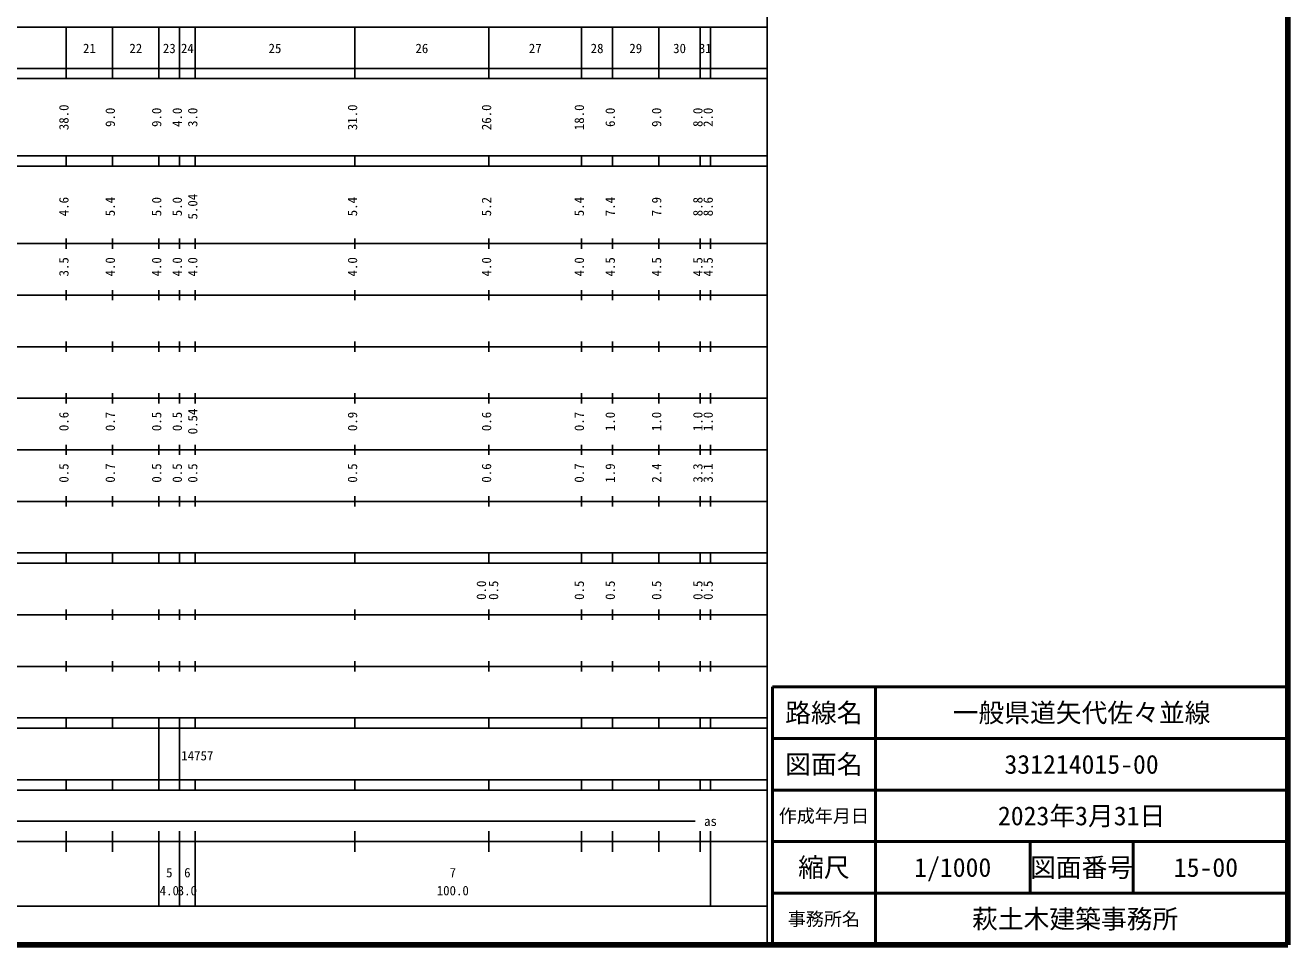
# Model space of a CAD drawing. Units: millimetres on the paper, enlarged 1000 times. Extents: x 40000 to 680000, y 20000 to 380000.
# Drawn here: x 435052 to 680000, y 20000 to 198357 of the extents above; entities that cross this region are included whole.
import ezdxf
from ezdxf.enums import TextEntityAlignment as Align

# ---------------------------------------------------------------- set-up
doc = ezdxf.new("R2010")
doc.units = ezdxf.units.MM
doc.header["$LTSCALE"] = 1000
for name, color, linetype, lineweight in [('M-TTL', 2, 'Continuous', 140), ('M-TTL-BAND', 7, 'Continuous', 25), ('M-TTL-FRAM', 2, 'Continuous', 50), ('M-TTL-LINE', 7, 'Continuous', 50)]:
    doc.layers.add(name, color=color, linetype=linetype, lineweight=lineweight)
doc.layers.add('M-TTL-TXT', color=7, linetype='Continuous')
doc.styles.add('ＭＳ ゴシック', font='')
doc.styles.get('ＭＳ ゴシック').set_extended_font_data('MS Gothic')

msp = doc.modelspace()

# ---------------------------------------------------------------- linework, layer by layer
at = {"layer": 'M-TTL'}
for p, q in [((680000, 20000), (680000, 380000)), ((40000, 20000), (680000, 20000))]:
    msp.add_line(p, q, dxfattribs=at)
at = {"layer": 'M-TTL-BAND'}
for p, q in [((579000, 20000), (579000, 370000)), ((68000, 198000), (579000, 198000)), ((443000, 188000), (443000, 198000)), ((452000, 188000), (452000, 198000)), ((461000, 188000), (461000, 198000)), ((465000, 188000), (465000, 198000)), ((468000, 188000), (468000, 198000)), ((499000, 188000), (499000, 198000)), ((525000, 188000), (525000, 198000)), ((543000, 188000), (543000, 198000)), ((549000, 188000), (549000, 198000)), ((558000, 188000), (558000, 198000)), ((566000, 188000), (566000, 198000)), ((568000, 188000), (568000, 198000)), ((40000, 190000), (579000, 190000)), ((40000, 188000), (579000, 188000)), ((40000, 173000), (579000, 173000)), ((443000, 171000), (443000, 173000)), ((452000, 171000), (452000, 173000)), ((461000, 171000), (461000, 173000)), ((465000, 171000), (465000, 173000)), ((468000, 171000), (468000, 173000)), ((499000, 171000), (499000, 173000)), ((525000, 171000), (525000, 173000)), ((543000, 171000), (543000, 173000)), ((549000, 171000), (549000, 173000)), ((558000, 171000), (558000, 173000)), ((566000, 171000), (566000, 173000)), ((568000, 171000), (568000, 173000)), ((40000, 171000), (579000, 171000)), ((443000, 155000), (443000, 157000)), ((452000, 155000), (452000, 157000)), ((461000, 155000), (461000, 157000)), ((465000, 155000), (465000, 157000)), ((468000, 155000), (468000, 157000)), ((499000, 155000), (499000, 157000)), ((525000, 155000), (525000, 157000)), ((543000, 155000), (543000, 157000)), ((549000, 155000), (549000, 157000)), ((558000, 155000), (558000, 157000)), ((566000, 155000), (566000, 157000)), ((568000, 155000), (568000, 157000)), ((40000, 156000), (579000, 156000)), ((443000, 145000), (443000, 147000)), ((452000, 145000), (452000, 147000)), ((461000, 145000), (461000, 147000)), ((465000, 145000), (465000, 147000)), ((468000, 145000), (468000, 147000)), ((499000, 145000), (499000, 147000)), ((525000, 145000), (525000, 147000)), ((543000, 145000), (543000, 147000)), ((549000, 145000), (549000, 147000)), ((558000, 145000), (558000, 147000)), ((566000, 145000), (566000, 147000)), ((568000, 145000), (568000, 147000)), ((46000, 146000), (579000, 146000)), ((52000, 136000), (579000, 136000)), ((443000, 135000), (443000, 137000)), ((452000, 135000), (452000, 137000)), ((461000, 135000), (461000, 137000)), ((465000, 135000), (465000, 137000)), ((468000, 135000), (468000, 137000)), ((499000, 135000), (499000, 137000)), ((525000, 135000), (525000, 137000)), ((543000, 135000), (543000, 137000)), ((549000, 135000), (549000, 137000)), ((558000, 135000), (558000, 137000)), ((566000, 135000), (566000, 137000)), ((568000, 135000), (568000, 137000)), ((46000, 126000), (579000, 126000)), ((443000, 125000), (443000, 127000)), ((452000, 125000), (452000, 127000)), ((461000, 125000), (461000, 127000)), ((465000, 125000), (465000, 127000)), ((468000, 125000), (468000, 127000)), ((499000, 125000), (499000, 127000)), ((525000, 125000), (525000, 127000)), ((543000, 125000), (543000, 127000)), ((549000, 125000), (549000, 127000)), ((558000, 125000), (558000, 127000)), ((566000, 125000), (566000, 127000)), ((568000, 125000), (568000, 127000)), ((52000, 116000), (579000, 116000)), ((443000, 115000), (443000, 117000)), ((452000, 115000), (452000, 117000)), ((461000, 115000), (461000, 117000)), ((465000, 115000), (465000, 117000)), ((468000, 115000), (468000, 117000)), ((499000, 115000), (499000, 117000)), ((525000, 115000), (525000, 117000)), ((543000, 115000), (543000, 117000)), ((549000, 115000), (549000, 117000)), ((558000, 115000), (558000, 117000)), ((566000, 115000), (566000, 117000)), ((568000, 115000), (568000, 117000)), ((46000, 106000), (579000, 106000)), ((443000, 105000), (443000, 107000)), ((452000, 105000), (452000, 107000)), ((461000, 105000), (461000, 107000)), ((465000, 105000), (465000, 107000)), ((468000, 105000), (468000, 107000)), ((499000, 105000), (499000, 107000)), ((525000, 105000), (525000, 107000)), ((543000, 105000), (543000, 107000)), ((549000, 105000), (549000, 107000)), ((558000, 105000), (558000, 107000)), ((566000, 105000), (566000, 107000)), ((568000, 105000), (568000, 107000)), ((40000, 96000), (579000, 96000)), ((443000, 94000), (443000, 96000)), ((452000, 94000), (452000, 96000)), ((461000, 94000), (461000, 96000)), ((465000, 94000), (465000, 96000)), ((468000, 94000), (468000, 96000)), ((499000, 94000), (499000, 96000)), ((525000, 94000), (525000, 96000)), ((543000, 94000), (543000, 96000)), ((549000, 94000), (549000, 96000)), ((558000, 94000), (558000, 96000)), ((566000, 94000), (566000, 96000)), ((568000, 94000), (568000, 96000)), ((40000, 94000), (579000, 94000)), ((49000, 84000), (579000, 84000)), ((443000, 83000), (443000, 85000)), ((452000, 83000), (452000, 85000)), ((461000, 83000), (461000, 85000)), ((465000, 83000), (465000, 85000)), ((468000, 83000), (468000, 85000)), ((499000, 83000), (499000, 85000)), ((525000, 83000), (525000, 85000)), ((543000, 83000), (543000, 85000)), ((549000, 83000), (549000, 85000)), ((558000, 83000), (558000, 85000)), ((566000, 83000), (566000, 85000)), ((568000, 83000), (568000, 85000)), ((40000, 74000), (579000, 74000)), ((443000, 73000), (443000, 75000)), ((452000, 73000), (452000, 75000)), ((461000, 73000), (461000, 75000)), ((465000, 73000), (465000, 75000)), ((468000, 73000), (468000, 75000)), ((499000, 73000), (499000, 75000)), ((525000, 73000), (525000, 75000)), ((543000, 73000), (543000, 75000)), ((549000, 73000), (549000, 75000)), ((558000, 73000), (558000, 75000)), ((566000, 73000), (566000, 75000)), ((568000, 73000), (568000, 75000)), ((40000, 64000), (579000, 64000)), ((443000, 62000), (443000, 64000)), ((452000, 62000), (452000, 64000)), ((461000, 62000), (461000, 64000)), ((465000, 62000), (465000, 64000)), ((468000, 62000), (468000, 64000)), ((499000, 62000), (499000, 64000)), ((525000, 62000), (525000, 64000)), ((543000, 62000), (543000, 64000)), ((549000, 62000), (549000, 64000)), ((558000, 62000), (558000, 64000)), ((566000, 62000), (566000, 64000)), ((568000, 62000), (568000, 64000)), ((40000, 62000), (579000, 62000)), ((461000, 52000), (461000, 62000)), ((465000, 52000), (465000, 62000)), ((40000, 52000), (579000, 52000)), ((443000, 50000), (443000, 52000)), ((452000, 50000), (452000, 52000)), ((461000, 50000), (461000, 52000)), ((465000, 50000), (465000, 52000)), ((468000, 50000), (468000, 52000)), ((499000, 50000), (499000, 52000)), ((525000, 50000), (525000, 52000)), ((543000, 50000), (543000, 52000)), ((549000, 50000), (549000, 52000)), ((558000, 50000), (558000, 52000)), ((566000, 50000), (566000, 52000)), ((568000, 50000), (568000, 52000)), ((40000, 50000), (579000, 50000)), ((71000, 44000), (565000, 44000)), ((443000, 38000), (443000, 42000)), ((452000, 38000), (452000, 42000)), ((461000, 27500), (461000, 42000)), ((465000, 27500), (465000, 42000)), ((468000, 27500), (468000, 42000)), ((499000, 38000), (499000, 42000)), ((525000, 38000), (525000, 42000)), ((543000, 38000), (543000, 42000)), ((549000, 38000), (549000, 42000)), ((558000, 38000), (558000, 42000)), ((566000, 38000), (566000, 42000)), ((568000, 27500), (568000, 42000)), ((40000, 40000), (579000, 40000)), ((68000, 27500), (579000, 27500))]:
    msp.add_line(p, q, dxfattribs=at)
at = {"layer": 'M-TTL-FRAM'}
for p, q in [((680000, 70000), (580000, 70000)), ((580000, 70000), (580000, 20000))]:
    msp.add_line(p, q, dxfattribs=at)
at = {"layer": 'M-TTL-LINE'}
for p, q in [((600000, 70000), (600000, 20000)), ((680000, 60000), (580000, 60000)), ((680000, 50000), (580000, 50000)), ((680000, 40000), (580000, 40000)), ((630000, 40000), (630000, 30000)), ((650000, 40000), (650000, 30000)), ((680000, 30000), (580000, 30000))]:
    msp.add_line(p, q, dxfattribs=at)

# ---------------------------------------------------------------- texts
at = {"layer": 'M-TTL-BAND', "style": 'ＭＳ ゴシック'}
for s, p in [('21', (447500, 192405)), ('22', (456500, 192405)), ('23', (463000, 192405)), ('24', (466500, 192405)), ('25', (483500, 192405)), ('26', (512000, 192405)), ('27', (534000, 192405)), ('28', (546000, 192405)), ('29', (553500, 192405)), ('30', (562000, 192405)), ('31', (567000, 192405)), ('as', (568000, 42500)), ('5', (463000, 32523)), ('6', (466500, 32523)), ('7', (518000, 32523)), ('4.0', (463000, 29033)), ('3.0', (466500, 29033)), ('100.0', (518000, 29033))]:
    msp.add_text(s, height=1833, dxfattribs=at).set_placement(p, align=Align.BOTTOM_CENTER)
for s, p in [('38.0', (444000, 180500)), ('9.0', (453000, 180500)), ('9.0', (462000, 180500)), ('4.0', (466000, 180500)), ('3.0', (469000, 180500)), ('31.0', (500000, 180500)), ('26.0', (526000, 180500)), ('18.0', (544000, 180500)), ('6.0', (550000, 180500)), ('9.0', (559000, 180500)), ('8.0', (567000, 180500)), ('2.0', (569000, 180500)), ('4.6', (444000, 163174)), ('5.4', (453000, 163174)), ('5.0', (462000, 163174)), ('5.0', (466000, 163174)), ('5.04', (469000, 163174)), ('5.4', (500000, 163174)), ('5.2', (526000, 163174)), ('5.4', (544000, 163174)), ('7.4', (550000, 163174)), ('7.9', (559000, 163174)), ('8.8', (567000, 163174)), ('8.6', (569000, 163174)), ('3.5', (444000, 151500)), ('4.0', (453000, 151500)), ('4.0', (462000, 151500)), ('4.0', (466000, 151500)), ('4.0', (469000, 151500)), ('4.0', (500000, 151500)), ('4.0', (526000, 151500)), ('4.0', (544000, 151500)), ('4.5', (550000, 151500)), ('4.5', (559000, 151500)), ('4.5', (567000, 151500)), ('4.5', (569000, 151500)), ('0.6', (444000, 121500)), ('0.7', (453000, 121500)), ('0.5', (462000, 121500)), ('0.5', (466000, 121500)), ('0.54', (469000, 121500)), ('0.9', (500000, 121500)), ('0.6', (526000, 121500)), ('0.7', (544000, 121500)), ('1.0', (550000, 121500)), ('1.0', (559000, 121500)), ('1.0', (567000, 121500)), ('1.0', (569000, 121500)), ('0.5', (444000, 111500)), ('0.7', (453000, 111500)), ('0.5', (462000, 111500)), ('0.5', (466000, 111500)), ('0.5', (469000, 111500)), ('0.5', (500000, 111500)), ('0.6', (526000, 111500)), ('0.7', (544000, 111500)), ('1.9', (550000, 111500)), ('2.4', (559000, 111500)), ('3.3', (567000, 111500)), ('3.1', (569000, 111500)), ('0.0', (525000, 88764)), ('0.5', (527370, 88764)), ('0.5', (544000, 88764)), ('0.5', (550000, 88764)), ('0.5', (559000, 88764)), ('0.5', (567000, 88764)), ('0.5', (569000, 88764))]:
    msp.add_text(s, height=1833, rotation=90, dxfattribs=at).set_placement(p, align=Align.BOTTOM_CENTER)
msp.add_text('14757', height=1833, dxfattribs=at).set_placement((465318, 55208), align=Align.BOTTOM_LEFT)
at = {"layer": 'M-TTL-TXT', "style": 'ＭＳ ゴシック'}
for s, height, p in [('路線名', 3666, (590000, 65000)), ('路線名', 3666, (590000, 65000)), ('一般県道矢代佐々並線', 3666, (640000, 65000)), ('図面名', 3666, (590000, 55000)), ('図面名', 3666, (590000, 55000)), ('331214015-00', 3666, (640000, 55000)), ('作成年月日', 2566, (590000, 45000)), ('作成年月日', 2566, (590000, 45000)), ('2023年3月31日', 3666, (640000, 45000)), ('縮尺', 3666, (590000, 35000)), ('縮尺', 3666, (590000, 35000)), ('1/1000', 3666, (615000, 35000)), ('図面番号', 3666, (640000, 35000)), ('図面番号', 3666, (640000, 35000)), ('15-00', 3666, (664125, 35000)), ('萩土木建築事務所 ', 3666, (640000, 25000)), ('事務所名', 2566, (590000, 25000)), ('事務所名', 2566, (590000, 25000))]:
    msp.add_text(s, height=height, dxfattribs=at).set_placement(p, align=Align.MIDDLE_CENTER)

doc.saveas('drawing.dxf')
